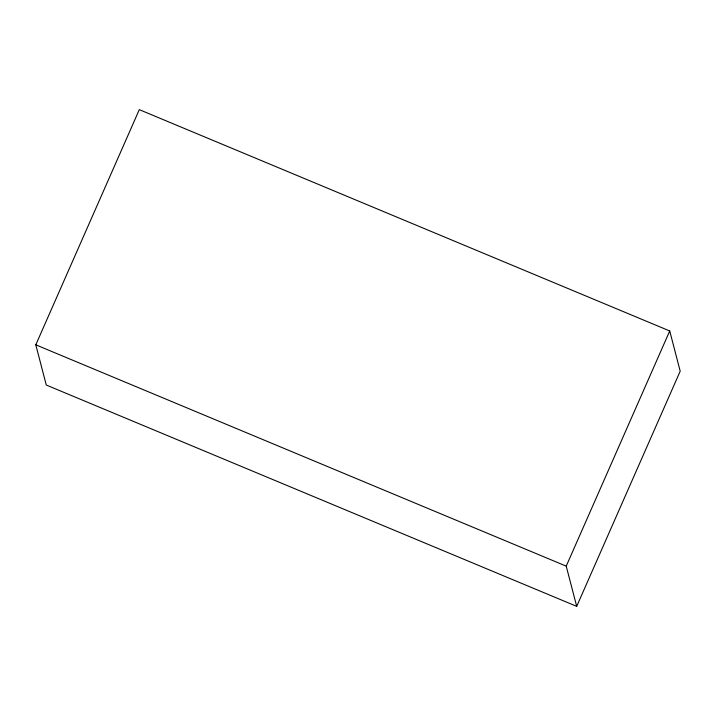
<?xml version="1.0" encoding="UTF-8"?>
<svg xmlns="http://www.w3.org/2000/svg" width="716" height="716" viewBox="0 0 716 716"><rect width="100%" height="100%" fill="white"/><g stroke="black" fill="none" stroke-linecap="round" stroke-linejoin="round"><path stroke-width="1.07" d="M35.8 344.826L139.298 109.646L669.728 330.971L680.2 371.174L576.702 606.354L46.272 385.029L35.8 344.826L566.222 566.141L576.702 606.354M566.222 566.141L669.728 330.971"/></g></svg>
